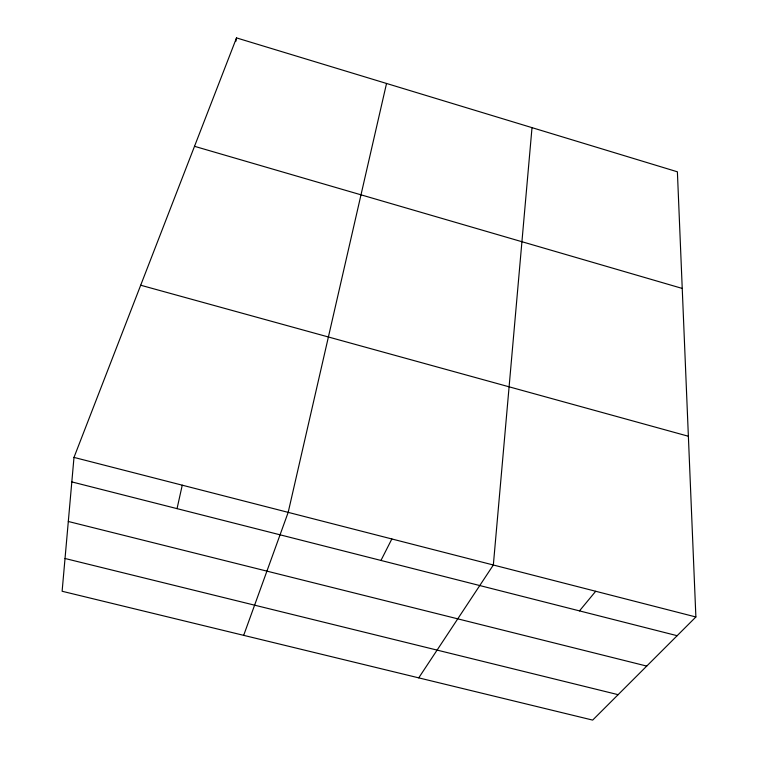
<?xml version="1.0" encoding="UTF-8"?>
<svg xmlns="http://www.w3.org/2000/svg" width="758" height="758" viewBox="0 0 758 758"><rect width="100%" height="100%" fill="white"/><g stroke="black" fill="none" stroke-linecap="round" stroke-linejoin="round"><path stroke-width="1.14" d="M73.99 457.406L62.118 591.259L592.661 720.1L695.882 616.974L677.387 171.801L236.515 37.9L73.99 457.406L695.882 616.974M532.012 127.647L493.344 565.004L418.738 677.86M235.88 41.292L236.515 37.9M177.04 508.637L182.252 485.186M386.533 83.465L288.182 512.361L243.678 635.356M380.952 560.446L391.858 538.966M579.482 610.882L595.703 591.268M65.027 558.494L618.121 694.669M68.305 521.476L646.726 666.083M71.811 481.899L677.14 635.697M140.694 285.226L688.368 436.248M194.512 146.313L682.228 288.428"/></g></svg>
